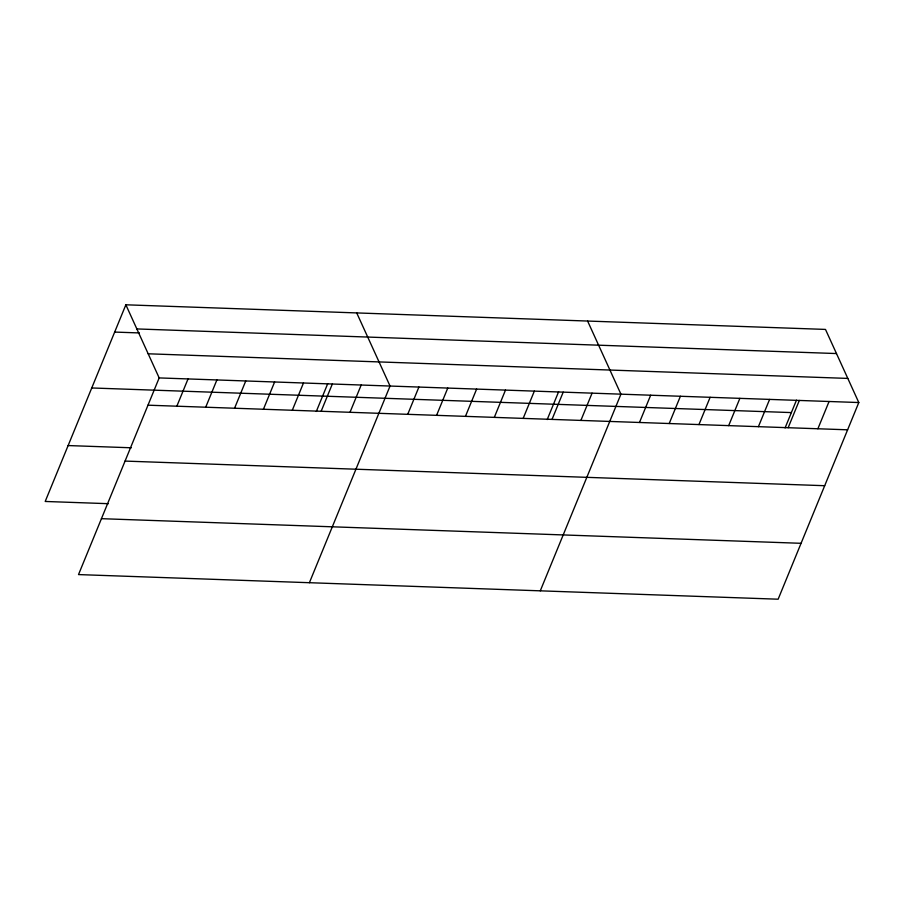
<?xml version="1.0" encoding="UTF-8"?>
<svg xmlns="http://www.w3.org/2000/svg" width="904" height="904" viewBox="0 0 904 904"><rect width="100%" height="100%" fill="white"/><g stroke="black" fill="none" stroke-linecap="round" stroke-linejoin="round"><path stroke-width="1.36" d="M125.859 304.795L159.172 377.917L78.512 574.582L778.141 599.205L858.8 402.54L825.488 329.418L125.859 304.795L45.2 501.46L108.412 503.686M176.845 406.201L188.032 378.934M205.705 407.218L216.892 379.951M234.565 408.235L245.752 380.968M263.426 409.252L274.613 381.985M292.286 410.269L303.473 383.002M316.321 411.444L327.723 383.669M321.146 411.286L332.333 384.019M350.006 412.303L361.182 385.036M309.394 582.707L390.042 386.042L356.73 312.931M407.727 414.326L418.902 387.059M436.587 415.343L447.762 388.076M465.447 416.36L476.623 389.093M494.307 417.377L505.483 390.11M523.167 418.394L534.343 391.127M547.202 419.569L558.593 391.794M552.028 419.411L563.203 392.144M580.888 420.428L592.063 393.161M540.276 590.832L620.924 394.178L587.611 321.056M639.478 422.484L650.665 395.217M669.209 423.535L680.396 396.268M698.95 424.575L710.126 397.308M728.68 425.626L739.867 398.359M758.411 426.677L769.598 399.41M785.079 427.942L796.469 400.167M788.152 427.716L799.328 400.449M817.883 428.767L829.07 401.5M136.843 328.932L836.482 353.554M114.672 332.073L139.408 332.943M148.177 353.792L847.805 378.414M159.172 377.917L858.8 402.54M91.745 387.963L791.373 412.586M147.985 405.184L847.613 429.807M68.128 445.559L131.34 447.785M125.057 461.085L824.697 485.708M101.44 518.681L801.068 543.304"/></g></svg>
